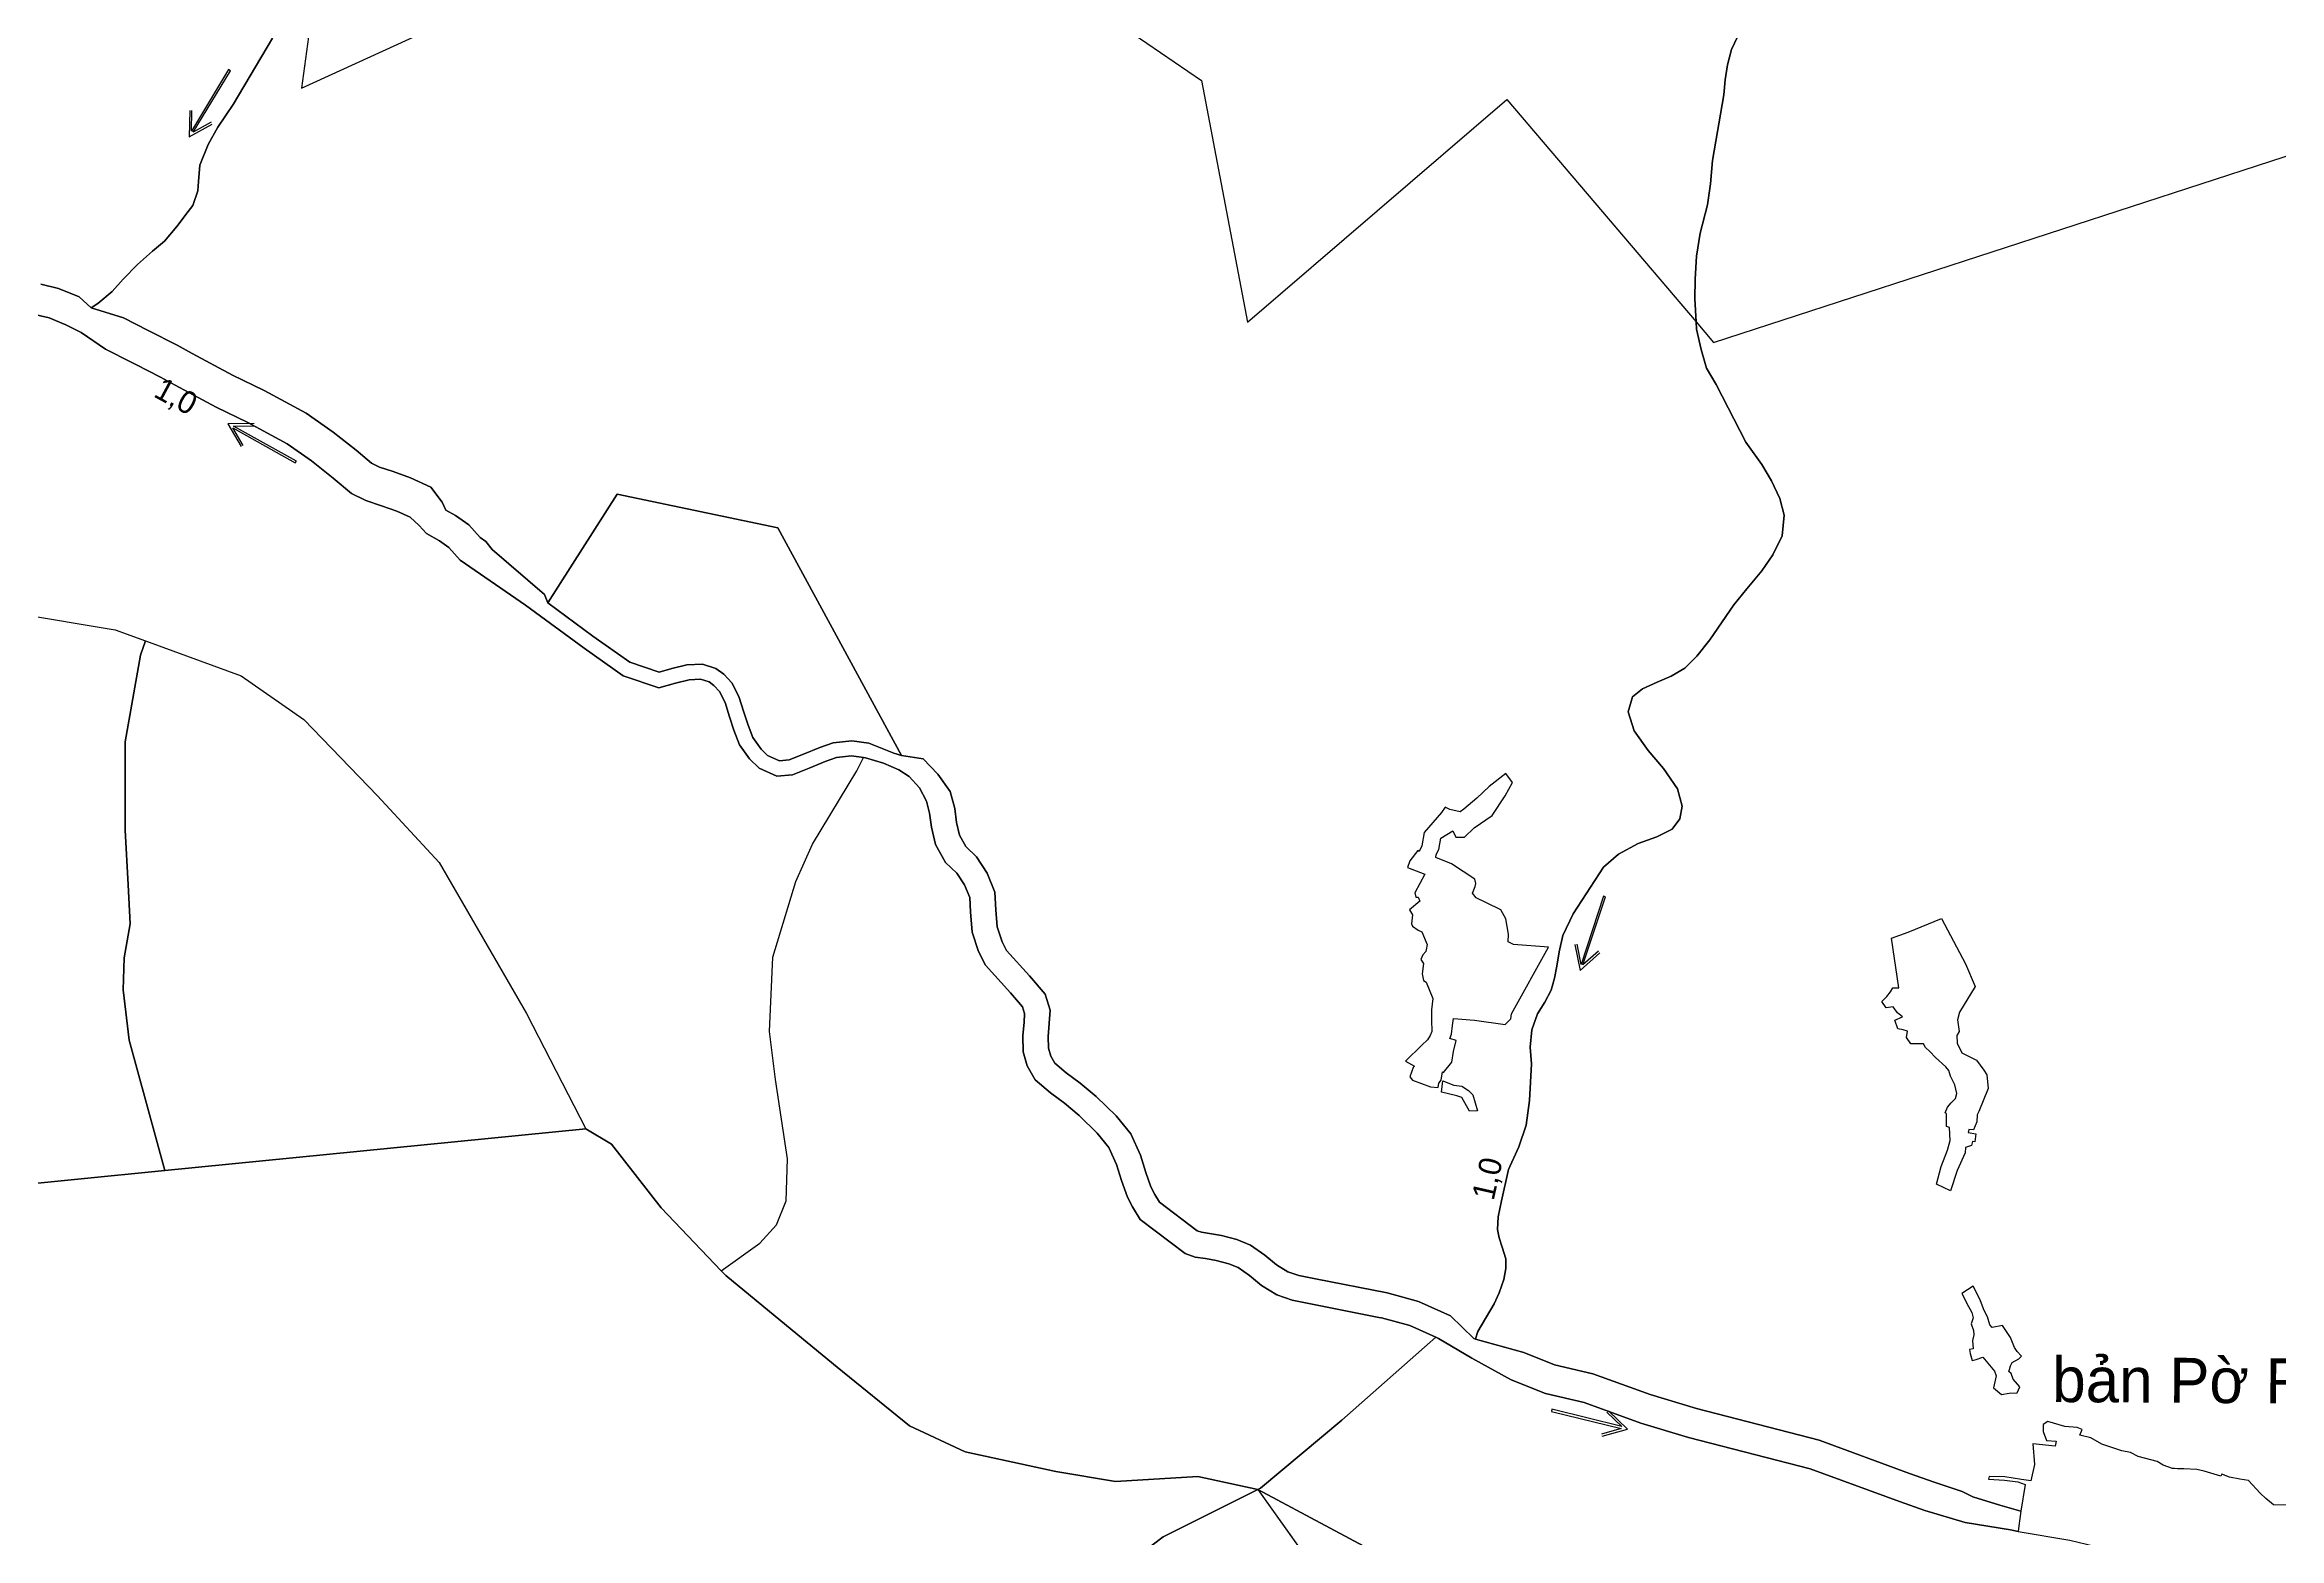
# Model space of a CAD drawing. Extents: x -6 to 556710, y -10 to 1845877.
# Drawn here: x 550705 to 552196, y 1843723 to 1844719 of the extents above; entities that cross this region are included whole.
import ezdxf

# ---------------------------------------------------------------- set-up
doc = ezdxf.new("R2010")
doc.units = 0
for name, color, linetype in [('Level 10', 7, 'Continuous'), ('Level 12', 7, 'Continuous'), ('Level 2', 7, 'Continuous'), ('Level 31', 7, 'Continuous'), ('Level 34', 7, 'Continuous'), ('Level 35', 7, 'Continuous'), ('Level 48', 7, 'Continuous'), ('Level 49', 7, 'Continuous'), ('Level 53', 7, 'Continuous'), ('Level 57', 7, 'Continuous'), ('Level 63', 7, 'Continuous')]:
    doc.layers.add(name, color=color, linetype=linetype)

msp = doc.modelspace()

# ---------------------------------------------------------------- linework, layer by layer
at = {"layer": 'Level 10'}
msp.add_lwpolyline([(551041.08, 1844346.71), (551087.37, 1844419.25), (551194.48, 1844396.79), (551276.95, 1844245.03)], dxfattribs=at)
at = {"layer": 'Level 12'}
for p, q in [((551066.47, 1843996.09), (550785.53, 1843968.19)), ((551514.76, 1843755.61), (551938.81, 1843159.89))]:
    msp.add_line(p, q, dxfattribs=at)
for points in [[(550785.53, 1843968.19), (550761.79, 1844055.19), (550757.67, 1844088.82), (550758.36, 1844110.09), (550762.47, 1844132.74), (550761.1, 1844158.82), (550759.04, 1844195.19), (550759.04, 1844254.22), (550769.32, 1844311.87), (550772.53, 1844321.51)], [(551156.66, 1843901.4), (551182.42, 1843919.93), (551193.63, 1843931.95), (551200.04, 1843947.97), (551200.84, 1843976.01), (551192.83, 1844028.89), (551188.83, 1844060.93), (551191.23, 1844110.61), (551206.44, 1844161.08), (551217.65, 1844185.92), (551247.27, 1844234.79), (551251.58, 1844243.62)], [(550785.53, 1843968.19), (550669.26, 1843956.64), (550609.73, 1843945.63), (550558.42, 1843942.52), (550520.58, 1843946.67), (550495.19, 1843950.82), (550475.29, 1843955.55)]]:
    msp.add_lwpolyline(points, dxfattribs=at)
at = {"layer": 'Level 2'}
for p, q in [((550785.53, 1843968.19), (551066.47, 1843996.09)), ((551514.76, 1843755.61), (551938.81, 1843159.89))]:
    msp.add_line(p, q, dxfattribs=at)
for points in [[(552269.7, 1845200.73), (552167.18, 1845121.72), (552084.06, 1845060.73), (552035.57, 1845008.05), (551970.46, 1844938.74), (551920.58, 1844886.07), (551885.95, 1844826.46), (551850.12, 1844764.44), (551840.82, 1844734.49), (551834.76, 1844724.3), (551830.7, 1844715.76), (551827.99, 1844705.47), (551826.37, 1844695.5), (551825.61, 1844685.53), (551817.9, 1844641.7), (551816.63, 1844626.17), (551814.72, 1844612.17), (551809.76, 1844593.27), (551807.41, 1844578.08), (551806.52, 1844562.59), (551806.13, 1844549.43), (551807.01, 1844534.14), (551818.66, 1844520.44), (552329.99, 1844686.77)], [(550886.64, 1844763.61), (550876.75, 1844690.03), (551221.3, 1844847.64)], [(550886.64, 1844763.61), (550876.75, 1844690.03), (551221.3, 1844847.64)], [(551413.27, 1844738.64), (551477.2, 1844695.16), (551507.86, 1844534.05), (551680.79, 1844682.54), (551807.01, 1844534.14), (551807.28, 1844529.42), (551810.37, 1844515.71), (551814.06, 1844503.4), (551820.45, 1844492.35), (551840.32, 1844454.06), (551850.96, 1844439.12), (551857.44, 1844428.18), (551862.96, 1844416.46), (551865.77, 1844405.19), (551864.48, 1844391.55), (551858.14, 1844378.85), (551850.9, 1844368.24), (551840.79, 1844356.15), (551832.23, 1844345.39), (551816.28, 1844322.09), (551807.64, 1844311.22), (551799.62, 1844303.27), (551790.44, 1844297.95), (551781.12, 1844293.93), (551771.35, 1844289.58), (551764.57, 1844284.06), (551761.73, 1844274.04), (551765.65, 1844261.38), (551775.12, 1844248.4), (551785.23, 1844236.45), (551794.59, 1844222.7), (551797.71, 1844211.18), (551796.3, 1844202.75), (551791.11, 1844195.79), (551780.77, 1844190.71), (551768.36, 1844186.25), (551755.2, 1844179.14), (551745.27, 1844170.5), (551725.06, 1844139.49), (551718.17, 1844125.02), (551715.7, 1844114.19), (551714.23, 1844104.62), (551712.7, 1844096.46), (551710.28, 1844088.49), (551706.06, 1844080.59), (551701.24, 1844072.82), (551697.53, 1844062.13), (551696.29, 1844050.5), (551697.29, 1844039.3), (551695.99, 1844014.93), (551693.61, 1843998.41), (551688.88, 1843984.09), (551681.88, 1843968.85), (551677.14, 1843948.07), (551675.02, 1843937.47), (551674.68, 1843928.88), (551675.7, 1843923.29), (551677.63, 1843917.15), (551680.22, 1843909.47), (551680.23, 1843902.82), (551678.69, 1843895.51), (551675.61, 1843886.71), (551672.36, 1843879.4), (551661.56, 1843860.87), (551659.93, 1843856.03), (551659.92, 1843855.9), (551658.84, 1843856.2), (551643.17, 1843871.29), (551621.78, 1843880.91), (551600.88, 1843886.71), (551553.2, 1843896.03), (551542.02, 1843898.26), (551534.66, 1843900.76), (551527.12, 1843905.4), (551519.38, 1843911.89), (551509.7, 1843918.59), (551500.65, 1843922.29), (551490.45, 1843924.95), (551482.37, 1843926.33), (551477, 1843927.05), (551474.32, 1843928.04), (551448.98, 1843947.17), (551445.92, 1843952.3), (551443.37, 1843957.32), (551439.87, 1843966.91), (551436.37, 1843978.42), (551429.88, 1843992.63), (551420.14, 1844004.77), (551406.81, 1844017.58), (551396.22, 1844026.55), (551386.85, 1844033.5), (551379.33, 1844039.75), (551376.6, 1844044.61), (551375.13, 1844049.92), (551374.92, 1844057.74), (551376.19, 1844075.27)], [(551413.27, 1844738.64), (551477.2, 1844695.16), (551507.86, 1844534.05), (551680.79, 1844682.54), (551807.01, 1844534.14), (551806.13, 1844549.43), (551806.52, 1844562.59), (551807.41, 1844578.08), (551809.76, 1844593.27), (551814.72, 1844612.17), (551816.63, 1844626.17), (551817.9, 1844641.7), (551825.61, 1844685.53), (551826.37, 1844695.5), (551827.99, 1844705.47), (551830.7, 1844715.76), (551834.76, 1844724.3)], [(550857.29, 1844723.28), (550831.15, 1844679.05), (550820.93, 1844663.93), (550814.34, 1844652.46), (550808.82, 1844638.69), (550808.05, 1844627.68), (550807.53, 1844621.55), (550804.18, 1844611.86), (550801.21, 1844607.68), (550793.64, 1844597.72), (550785.23, 1844588.07), (550777.3, 1844581.3), (550767.37, 1844572.49), (550757.76, 1844562.7), (550750.41, 1844554.39), (550740.79, 1844546.42), (550736.49, 1844543.62), (550728.31, 1844550.91), (550714.66, 1844556.35), (550702.71, 1844559.37)], [(551376.19, 1844075.27), (551372.72, 1844085.95), (551362.38, 1844098.03), (551347.08, 1844114.9), (551344.15, 1844120.81), (551340.9, 1844130.72), (551339.88, 1844142.02), (551339.29, 1844153.87), (551334.23, 1844166.64), (551327.05, 1844177.47), (551319.88, 1844184.32), (551315.56, 1844191.89), (551313.66, 1844200.26), (551312.49, 1844209.74), (551309.52, 1844221.02), (551301.17, 1844232.53), (551291.42, 1844242.79), (551276.95, 1844245.03), (551194.48, 1844396.79), (551087.37, 1844419.25), (551041.08, 1844346.71), (551038.86, 1844352.39), (551004.01, 1844382.3), (550999.63, 1844387.82), (550995.81, 1844390.45), (550988.27, 1844398.78), (550979.45, 1844404.95), (550973.04, 1844408.66), (550970.62, 1844413.97), (550962.88, 1844423.93), (550949.53, 1844430.26), (550937.79, 1844434.38), (550928.76, 1844437.31), (550923.37, 1844439.98), (550913.17, 1844448.54), (550897.79, 1844460.62), (550879.92, 1844473.27), (550851.74, 1844488.43), (550830.72, 1844498.61), (550803.88, 1844513.18), (550793.75, 1844518.64), (550774.37, 1844528.52), (550757.97, 1844536.77), (550736.49, 1844543.62), (550740.79, 1844546.42), (550750.41, 1844554.39), (550757.76, 1844562.7), (550767.37, 1844572.49), (550777.3, 1844581.3), (550785.23, 1844588.07), (550793.64, 1844597.72), (550801.21, 1844607.68), (550804.18, 1844611.86), (550807.53, 1844621.55), (550808.05, 1844627.68), (550808.82, 1844638.69), (550814.34, 1844652.46), (550820.93, 1844663.93), (550831.15, 1844679.05), (550857.29, 1844723.28)], [(551807.28, 1844529.42), (551807.01, 1844534.14), (551818.66, 1844520.44), (552329.99, 1844686.77)], [(550283.76, 1844590.89), (550358.63, 1844500.08), (550431.66, 1844417.6), (550481.28, 1844388.39), (550554.04, 1844361.94), (550752.46, 1844328.86), (550772.53, 1844321.51)], [(550702.71, 1844559.37), (550714.66, 1844556.35), (550728.31, 1844550.91)], [(550949.13, 1844403.88), (550940.41, 1844408.05), (550930.13, 1844411.6), (550919.64, 1844415.01), (550910.09, 1844419.79), (550897.94, 1844430.01), (550883.41, 1844441.4), (550867.22, 1844452.85), (550840.81, 1844467.07), (550819.79, 1844477.25), (550792.47, 1844492.06), (550782.6, 1844497.39), (550766.25, 1844505.67), (550763.47, 1844507.17), (550746.03, 1844515.88), (550729.73, 1844527.03), (550719.57, 1844532.31), (550708.32, 1844536.79), (550699.75, 1844538.96)], [(550699.75, 1844538.96), (550708.32, 1844536.79), (550719.57, 1844532.31), (550729.73, 1844527.03), (550746.03, 1844515.88), (550763.47, 1844507.17), (550766.25, 1844505.67), (550782.6, 1844497.39), (550792.47, 1844492.06), (550819.79, 1844477.25), (550840.81, 1844467.07), (550867.22, 1844452.85), (550883.41, 1844441.4), (550897.94, 1844430.01), (550910.09, 1844419.79), (550919.64, 1844415.01), (550930.13, 1844411.6), (550940.41, 1844408.05), (550949.13, 1844403.88), (550955.15, 1844398.32), (550960.17, 1844393.02), (550968.67, 1844388.06), (550974.96, 1844383.67), (550982.53, 1844375.31), (551026.05, 1844345.37), (551065.21, 1844316.48), (551091.27, 1844298.16), (551115.12, 1844290.06), (551126.31, 1844293.29), (551135.28, 1844295.47), (551142.98, 1844295.86), (551148.58, 1844294.05), (551151.76, 1844291.78), (551155.53, 1844287.64), (551159.28, 1844280.44), (551162.29, 1844270.81), (551165.23, 1844261.88), (551168.8, 1844252.2), (551175.65, 1844242.79), (551181.94, 1844236.57), (551193.79, 1844231.26), (551204.26, 1844232.21), (551215.38, 1844236.52), (551226.1, 1844241.05), (551233.64, 1844243.64), (551243.67, 1844244.69), (551251.58, 1844243.62)], [(550728.31, 1844550.91), (550736.49, 1844543.62), (550757.97, 1844536.77), (550774.37, 1844528.52), (550793.75, 1844518.64), (550803.88, 1844513.18), (550830.72, 1844498.61), (550851.74, 1844488.43), (550879.92, 1844473.27), (550897.79, 1844460.62), (550913.17, 1844448.54), (550923.37, 1844439.98), (550928.76, 1844437.31), (550937.79, 1844434.38), (550949.53, 1844430.26), (550962.88, 1844423.93), (550970.62, 1844413.97), (550973.04, 1844408.66), (550979.45, 1844404.95), (550988.27, 1844398.78), (550995.81, 1844390.45), (550999.63, 1844387.82), (551004.01, 1844382.3), (551038.86, 1844352.39), (551041.08, 1844346.71), (551071.05, 1844324.6), (551095.85, 1844307.16), (551115.39, 1844300.54), (551123.73, 1844302.95), (551133.84, 1844305.41), (551144.3, 1844305.94), (551153.12, 1844303.09), (551158.44, 1844299.3), (551163.79, 1844293.42), (551168.56, 1844284.28), (551171.81, 1844273.87), (551174.67, 1844265.18), (551177.7, 1844256.96), (551183.25, 1844249.33), (551187.68, 1844244.95), (551195.49, 1844241.46), (551201.96, 1844242.05), (551211.62, 1844245.8), (551222.52, 1844250.39), (551231.46, 1844253.46), (551243.81, 1844254.77), (551255.19, 1844253.22), (551271.81, 1844246.57), (551276.95, 1844245.03), (551291.42, 1844242.79), (551301.17, 1844232.53), (551309.52, 1844221.02), (551312.49, 1844209.74), (551313.66, 1844200.26), (551315.56, 1844191.89), (551319.88, 1844184.32), (551327.05, 1844177.47), (551334.23, 1844166.64), (551339.29, 1844153.87), (551339.88, 1844142.02), (551340.9, 1844130.72), (551344.15, 1844120.81), (551347.08, 1844114.9), (551362.38, 1844098.03), (551372.72, 1844085.95), (551376.19, 1844075.27), (551374.92, 1844057.74), (551375.13, 1844049.92), (551376.6, 1844044.61), (551379.33, 1844039.75), (551386.85, 1844033.5), (551396.22, 1844026.55), (551406.81, 1844017.58), (551420.14, 1844004.77), (551429.88, 1843992.63), (551436.37, 1843978.42), (551439.87, 1843966.91), (551443.37, 1843957.32), (551445.92, 1843952.3), (551448.98, 1843947.17), (551474.32, 1843928.04), (551477, 1843927.05), (551482.37, 1843926.33), (551490.45, 1843924.95), (551500.65, 1843922.29), (551509.7, 1843918.59), (551519.38, 1843911.89), (551527.12, 1843905.4), (551534.66, 1843900.76), (551542.02, 1843898.26), (551553.2, 1843896.03), (551600.88, 1843886.71), (551621.78, 1843880.91), (551643.17, 1843871.29), (551658.84, 1843856.2), (551659.92, 1843855.9), (551692.17, 1843846.81), (551712.5, 1843838.6), (551738.11, 1843832.74), (551776.47, 1843818.88), (551807.38, 1843809.5)], [(552101.86, 1843777.58), (552096.81, 1843780.18), (552091.14, 1843781.39), (552077.66, 1843785.72), (552070.37, 1843790.06), (552063.06, 1843791.72), (552064.69, 1843795.65), (552061.27, 1843796.87), (552053.08, 1843797.6), (552041.61, 1843800.84), (552038.58, 1843798.84), (552038.49, 1843794.24), (552040.81, 1843788.3), (552047.27, 1843787.83), (552046.59, 1843784.56), (552031.72, 1843785.95), (552032.84, 1843772.23), (552030.43, 1843761.24), (552024.12, 1843762.33), (552012.96, 1843764.01), (552002.57, 1843764.16), (552002.21, 1843762.43), (552012.73, 1843761.82), (552021.77, 1843760.66), (552026.47, 1843758.87), (552023.68, 1843741.09), (552009.57, 1843745.15), (551991.76, 1843750.72), (551984.56, 1843754.26), (551965.88, 1843760.48), (551949.52, 1843766.33), (551889.18, 1843788.44), (551807.38, 1843809.5), (551776.47, 1843818.88), (551738.11, 1843832.74), (551712.5, 1843838.6), (551692.17, 1843846.81), (551659.92, 1843855.9), (551659.93, 1843856.03), (551661.56, 1843860.87), (551672.36, 1843879.4), (551675.61, 1843886.71), (551678.69, 1843895.51), (551680.23, 1843902.82), (551680.22, 1843909.47), (551677.63, 1843917.15), (551675.7, 1843923.29), (551674.68, 1843928.88), (551675.02, 1843937.47), (551677.14, 1843948.07), (551681.88, 1843968.85), (551688.88, 1843984.09), (551693.61, 1843998.41), (551695.99, 1844014.93), (551697.29, 1844039.3), (551696.29, 1844050.5), (551697.53, 1844062.13), (551701.24, 1844072.82), (551706.06, 1844080.59), (551710.28, 1844088.49), (551712.7, 1844096.46), (551714.23, 1844104.62), (551715.7, 1844114.19), (551718.17, 1844125.02), (551725.06, 1844139.49), (551745.27, 1844170.5), (551755.2, 1844179.14), (551768.36, 1844186.25), (551780.77, 1844190.71), (551791.11, 1844195.79), (551796.3, 1844202.75), (551797.71, 1844211.18), (551794.59, 1844222.7), (551785.23, 1844236.45), (551775.12, 1844248.4), (551765.65, 1844261.38), (551761.73, 1844274.04), (551764.57, 1844284.06), (551771.35, 1844289.58), (551781.12, 1844293.93), (551790.44, 1844297.95), (551799.62, 1844303.27), (551807.64, 1844311.22), (551816.28, 1844322.09), (551832.23, 1844345.39), (551840.79, 1844356.15), (551850.9, 1844368.24), (551858.14, 1844378.85), (551864.48, 1844391.55), (551865.77, 1844405.19), (551862.96, 1844416.46), (551857.44, 1844428.18), (551850.96, 1844439.12), (551840.32, 1844454.06), (551820.45, 1844492.35), (551814.06, 1844503.4), (551810.37, 1844515.71), (551807.28, 1844529.42)], [(551276.95, 1844245.03), (551271.81, 1844246.57), (551255.19, 1844253.22), (551243.81, 1844254.77), (551231.46, 1844253.46), (551222.52, 1844250.39), (551211.62, 1844245.8), (551201.96, 1844242.05), (551195.49, 1844241.46), (551187.68, 1844244.95), (551183.25, 1844249.33), (551177.7, 1844256.96), (551174.67, 1844265.18), (551171.81, 1844273.87), (551168.56, 1844284.28), (551163.79, 1844293.42), (551158.44, 1844299.3), (551153.12, 1844303.09), (551144.3, 1844305.94), (551133.84, 1844305.41), (551123.73, 1844302.95), (551115.39, 1844300.54), (551095.85, 1844307.16), (551071.05, 1844324.6), (551041.08, 1844346.71), (551087.37, 1844419.25), (551194.48, 1844396.79), (551276.95, 1844245.03)], [(551807.38, 1843809.5), (551889.18, 1843788.44), (551949.52, 1843766.33), (551965.88, 1843760.48), (551984.56, 1843754.26), (551991.76, 1843750.72), (552009.57, 1843745.15), (552023.68, 1843741.09), (552022.41, 1843731.41), (552021.91, 1843727.61), (552016.73, 1843728.58), (551986.45, 1843733.53), (551959.56, 1843741.52), (551942.72, 1843747.53), (551883.25, 1843769.33), (551801.98, 1843790.21), (551770.16, 1843799.88), (551732.42, 1843813.52), (551706.5, 1843819.49), (551683.75, 1843828.64), (551657.52, 1843843.05), (551635.26, 1843856.2), (551633.4, 1843857.04), (551616, 1843864.86), (551597.29, 1843870.07), (551595.36, 1843870.31), (551549.9, 1843879.37), (551537.6, 1843881.79), (551527.36, 1843885.29), (551517.16, 1843891.56), (551509.06, 1843898.36), (551501.54, 1843903.56), (551495.28, 1843906.14), (551486.88, 1843908.31), (551479.8, 1843909.52), (551472.85, 1843910.48), (551466.1, 1843912.94), (551436.08, 1843935.61), (551431.03, 1843944.07), (551427.75, 1843950.52), (551423.74, 1843961.54), (551420.44, 1843972.38), (551415.28, 1843983.64), (551407.56, 1843993.28), (551395.42, 1844004.95), (551385.66, 1844013.22), (551376.33, 1844020.14), (551366.05, 1844028.7), (551360.77, 1844038.08), (551358.2, 1844047.37), (551357.9, 1844058.25), (551358.75, 1844067), (551359.04, 1844073.04), (551357.59, 1844077.47), (551349.63, 1844086.81), (551332.9, 1844105.21), (551328.36, 1844114.35), (551324.14, 1844127.25), (551322.9, 1844140.83), (551322.46, 1844150.23), (551319.08, 1844158.72), (551313.94, 1844166.49), (551306.35, 1844173.76), (551299.56, 1844185.67), (551296.9, 1844197.3), (551295.76, 1844206.51), (551293.64, 1844214.54), (551289.08, 1844223.49), (551282, 1844230.94), (551275.13, 1844235.35), (551265.05, 1844239.84), (551253.01, 1844243.43), (551251.58, 1844243.62), (551243.67, 1844244.69), (551233.64, 1844243.64), (551226.1, 1844241.05), (551215.38, 1844236.52), (551204.26, 1844232.21), (551193.79, 1844231.26), (551181.94, 1844236.57), (551175.65, 1844242.79), (551168.8, 1844252.2), (551165.23, 1844261.88), (551162.29, 1844270.81), (551159.28, 1844280.44), (551155.53, 1844287.64), (551151.76, 1844291.78), (551148.58, 1844294.05), (551142.98, 1844295.86), (551135.28, 1844295.47), (551126.31, 1844293.29), (551115.12, 1844290.06), (551091.27, 1844298.16), (551065.21, 1844316.48), (551026.05, 1844345.37), (550982.53, 1844375.31), (550974.96, 1844383.67), (550968.67, 1844388.06), (550960.17, 1844393.02), (550955.15, 1844398.32), (550949.13, 1844403.88)], [(550772.53, 1844321.51), (550769.32, 1844311.87), (550759.04, 1844254.22), (550759.04, 1844195.19), (550761.1, 1844158.82), (550762.47, 1844132.74), (550758.36, 1844110.09), (550757.67, 1844088.82), (550761.79, 1844055.19), (550785.53, 1843968.19)], [(550772.53, 1844321.51), (550836.4, 1844298.11), (550878.24, 1844268.99), (550927.36, 1844218.02), (550968.59, 1844173.72), (551026.8, 1844073), (551066.47, 1843996.09)], [(551156.66, 1843901.4), (551182.42, 1843919.93), (551193.63, 1843931.95), (551200.04, 1843947.97), (551200.84, 1843976.01), (551192.83, 1844028.89), (551188.83, 1844060.93), (551191.23, 1844110.61), (551206.44, 1844161.08), (551217.65, 1844185.92), (551247.27, 1844234.79), (551251.58, 1844243.62)], [(551251.58, 1844243.62), (551253.01, 1844243.43), (551265.05, 1844239.84), (551275.13, 1844235.35), (551282, 1844230.94), (551289.08, 1844223.49), (551293.64, 1844214.54), (551295.76, 1844206.51), (551296.9, 1844197.3), (551299.56, 1844185.67), (551306.35, 1844173.76), (551313.94, 1844166.49), (551319.08, 1844158.72), (551322.46, 1844150.23), (551322.9, 1844140.83), (551324.14, 1844127.25), (551328.36, 1844114.35), (551332.9, 1844105.21), (551349.63, 1844086.81), (551357.59, 1844077.47), (551359.04, 1844073.04), (551358.75, 1844067), (551357.9, 1844058.25), (551358.2, 1844047.37), (551360.77, 1844038.08), (551366.05, 1844028.7), (551376.33, 1844020.14), (551385.66, 1844013.22), (551395.42, 1844004.95), (551407.56, 1843993.28), (551415.28, 1843983.64), (551420.44, 1843972.38), (551423.74, 1843961.54), (551427.75, 1843950.52), (551431.03, 1843944.07), (551436.08, 1843935.61), (551466.1, 1843912.94), (551472.85, 1843910.48), (551479.8, 1843909.52), (551486.88, 1843908.31), (551495.28, 1843906.14), (551501.54, 1843903.56), (551509.06, 1843898.36), (551517.16, 1843891.56), (551527.36, 1843885.29), (551537.6, 1843881.79), (551549.9, 1843879.37), (551595.36, 1843870.31), (551597.29, 1843870.07), (551616, 1843864.86), (551633.4, 1843857.04), (551570.63, 1843801.74), (551516.38, 1843756.42), (551514.76, 1843755.61)], [(551066.47, 1843996.09), (551083.46, 1843985.79), (551116.61, 1843943.32), (551156.66, 1843901.4)], [(550475.29, 1843955.55), (550495.19, 1843950.82), (550520.58, 1843946.67), (550558.42, 1843942.52), (550609.73, 1843945.63), (550669.26, 1843956.64), (550785.53, 1843968.19)], [(551156.66, 1843901.4), (551159.71, 1843898.21), (551204.14, 1843861.72), (551233.98, 1843837.17), (551282.38, 1843798.02), (551319.51, 1843780.77), (551379.85, 1843767.5), (551419.64, 1843760.86), (551474.67, 1843764.18), (551514.76, 1843755.61)], [(551611.11, 1843704.07), (551514.76, 1843755.61), (551516.38, 1843756.42), (551570.63, 1843801.74), (551633.4, 1843857.04), (551635.26, 1843856.2), (551657.52, 1843843.05), (551683.75, 1843828.64), (551706.5, 1843819.49), (551732.42, 1843813.52), (551770.16, 1843799.88), (551801.98, 1843790.21), (551883.25, 1843769.33), (551942.72, 1843747.53), (551959.56, 1843741.52), (551986.45, 1843733.53), (552016.73, 1843728.58), (552021.91, 1843727.61), (552056.48, 1843721.7)], [(552209.11, 1843745.06), (552192.18, 1843745.34), (552187.07, 1843749.55), (552183.29, 1843753.17), (552175.6, 1843761.52), (552169.85, 1843762.45), (552162.87, 1843763.79), (552157.82, 1843765.8), (552157.11, 1843764.5), (552152.59, 1843765.87), (552146.08, 1843767.78), (552141.12, 1843768.9), (552132.35, 1843769.4), (552128.1, 1843769.41), (552126.25, 1843769.63), (552124.77, 1843769.61), (552118.54, 1843771.78), (552114.58, 1843774.14), (552101.86, 1843777.58)], [(551223.94, 1843376.48), (551244.84, 1843416.77), (551266.78, 1843509.18), (551292.32, 1843579.06), (551327.75, 1843624.09), (551366.19, 1843659.29), (551451.59, 1843724.04), (551514.76, 1843755.61)], [(551366.19, 1843659.29), (551451.59, 1843724.04), (551514.76, 1843755.61), (551938.81, 1843159.89)], [(551514.76, 1843755.61), (551611.11, 1843704.07), (551777.64, 1843607.93), (551872.42, 1843557.71), (551936.65, 1843527.15)]]:
    msp.add_lwpolyline(points, dxfattribs=at)
for points in [[(551680.02, 1844233.03), (551669.11, 1844224.36), (551660.82, 1844216.57), (551652.07, 1844209.34), (551649.65, 1844207.51), (551642.8, 1844209.08), (551639.75, 1844210.67), (551637.18, 1844207), (551625.68, 1844193.7), (551624.09, 1844184.86), (551622.29, 1844181.1), (551621.49, 1844181.65), (551616.15, 1844174.71), (551614.48, 1844170.38), (551626.02, 1844165.88), (551619.46, 1844153.5), (551620.12, 1844150.49), (551621.61, 1844150.45), (551622.65, 1844147.8), (551615.93, 1844142.07), (551617.89, 1844138.83), (551617.2, 1844132.82), (551617.84, 1844131.28), (551621.62, 1844128.59), (551624.12, 1844127.33), (551626.89, 1844120.58), (551627.74, 1844118.99), (551627.06, 1844115.52), (551626.65, 1844114.33), (551624.74, 1844112.2), (551623.48, 1844108.89), (551625.21, 1844106.29), (551624.38, 1844099.43), (551625.3, 1844095.08), (551626.97, 1844093.8), (551631.39, 1844082.87), (551630.51, 1844075.47), (551630.64, 1844068.59), (551630.86, 1844060.94), (551629.59, 1844058.27), (551627.82, 1844055.52), (551624.03, 1844051.81), (551613.11, 1844041.29), (551619.13, 1844037.9), (551618.24, 1844036.9), (551615.98, 1844030.72), (551617.76, 1844028.45), (551629.93, 1844024.1), (551634.93, 1844023.71), (551635.49, 1844026.51), (551636.93, 1844028.57), (551637.95, 1844034.03), (551638.59, 1844033.67), (551644.13, 1844040.52), (551645.25, 1844047.65), (551647.03, 1844054.98), (551642.77, 1844056.22), (551643.88, 1844059.26), (551644.53, 1844065.05), (551645.3, 1844069.7), (551659.17, 1844068.53), (551679.58, 1844065.65), (551683.39, 1844069.46), (551683.85, 1844072.67), (551708.6, 1844117.15), (551685.15, 1844119.02), (551681.68, 1844120.66), (551681.81, 1844125.88), (551680.04, 1844136), (551676.84, 1844142), (551667.32, 1844146.78), (551660.26, 1844150.05), (551657.94, 1844153.14), (551659.6, 1844157.58), (551660.22, 1844159.73), (551659.48, 1844162.52), (551643.78, 1844172.85), (551633.44, 1844176.9), (551633.61, 1844179.08), (551635.45, 1844182.33), (551636.85, 1844189.93), (551644.7, 1844194.79), (551646.75, 1844190.51), (551652.57, 1844190.52), (551659.1, 1844196.81), (551671.04, 1844205.02), (551679.69, 1844218.1), (551684.66, 1844226.98)], [(551948.63, 1844127.3), (551970.81, 1844136.39), (551986.83, 1844106.14), (551993.2, 1844090.94), (551982.71, 1844073.82), (551981.39, 1844068.84), (551982.53, 1844061.05), (551980.98, 1844058.32), (551981.11, 1844053.14), (551984.35, 1844046.69), (551994.16, 1844041.77), (551999, 1844035.21), (552001.1, 1844031.99), (552001.99, 1844023.01), (551995.67, 1844007.65), (551994.59, 1844005.43), (551994.41, 1844000.68), (551992.13, 1843995.35), (551989.06, 1843995.53), (551988.54, 1843993.52), (551993.77, 1843992.68), (551993, 1843987.5), (551991.34, 1843987.61), (551990.8, 1843985.06), (551986.68, 1843983.63), (551986.5, 1843980.16), (551981.31, 1843968.24), (551976.77, 1843954.82), (551967.37, 1843959.15), (551970.48, 1843970.98), (551974.81, 1843981.76), (551976.63, 1843988.31), (551976.14, 1843996.85), (551974.03, 1843997.69), (551974.2, 1844006.18), (551973.19, 1844006.67), (551974.66, 1844010.45), (551977.3, 1844013.45), (551980.1, 1844016.38), (551981.01, 1844019.72), (551979.67, 1844025.3), (551976.76, 1844031.1), (551975.75, 1844035.01), (551973.76, 1844037.49), (551966.84, 1844043.66), (551962.89, 1844047.73), (551959.99, 1844050.35), (551958.66, 1844052.71), (551950.36, 1844052.65), (551947.39, 1844057.06), (551948.09, 1844061.17), (551945.25, 1844061.99), (551941.57, 1844062.77), (551939.6, 1844068.47), (551944.71, 1844070.74), (551941.43, 1844073.35), (551938.42, 1844077.36), (551933.81, 1844076.84), (551930.9, 1844081.08), (551934.2, 1844084.33), (551936.73, 1844087.36), (551938.23, 1844090.14), (551942.4, 1844090.04), (551937.49, 1844123.11)], [(551638.18, 1844028.01), (551645.52, 1844025.1), (551650.88, 1844024.61), (551655.12, 1844021.69), (551658.2, 1844018.84), (551661.18, 1844008.09), (551655.79, 1844007.84), (551650.84, 1844016.86), (551647.46, 1844018.05), (551637.23, 1844020.51)], [(551991.81, 1843891.07), (551984.38, 1843886.34), (551988.73, 1843877.56), (551991.01, 1843873.62), (551991.93, 1843869.96), (551990.66, 1843865.97), (551992.2, 1843861.5), (551992.41, 1843858.6), (551991.54, 1843854.95), (551991.8, 1843849.42), (551989.54, 1843849.01), (551989.78, 1843846.35), (551991.26, 1843841.62), (551993.83, 1843842.26), (551998.25, 1843843.83), (552006.03, 1843834.41), (552007.24, 1843831.4), (552005.43, 1843823.41), (552010.76, 1843818.87), (552015.87, 1843819.71), (552021.15, 1843819.94), (552022.99, 1843824.11), (552018.56, 1843829.12), (552017.15, 1843832.92), (552015.74, 1843834.22), (552016.05, 1843835.59), (552016.79, 1843838.08), (552017.89, 1843840.2), (552022.27, 1843842.69), (552024.2, 1843844.53), (552021.23, 1843847.57), (552019.48, 1843850.36), (552016.75, 1843856.86), (552011.35, 1843864.97), (552004.67, 1843863.56), (552003.04, 1843865.26), (552001.55, 1843870.77), (551999.29, 1843874.86), (551996.72, 1843881.35), (551994.86, 1843885.56)]]:
    msp.add_lwpolyline(points, close=True, dxfattribs=at)
at = {"layer": 'Level 31'}
msp.add_line((551658.84, 1843856.2), (551659.92, 1843855.9), dxfattribs=at)
for points in [[(550702.71, 1844559.37), (550714.66, 1844556.35), (550728.31, 1844550.91), (550736.49, 1844543.62)], [(550699.75, 1844538.96), (550708.32, 1844536.79), (550719.57, 1844532.31), (550729.73, 1844527.03), (550746.03, 1844515.88), (550763.47, 1844507.17), (550766.25, 1844505.67), (550782.6, 1844497.39), (550792.47, 1844492.06), (550819.79, 1844477.25), (550840.81, 1844467.07), (550867.22, 1844452.85), (550883.41, 1844441.4), (550897.94, 1844430.01), (550910.09, 1844419.79), (550919.64, 1844415.01), (550930.13, 1844411.6), (550940.41, 1844408.05), (550949.13, 1844403.88), (550955.15, 1844398.32), (550960.17, 1844393.02), (550968.67, 1844388.06), (550974.96, 1844383.67), (550982.53, 1844375.31), (551026.05, 1844345.37), (551065.21, 1844316.48), (551091.27, 1844298.16), (551115.12, 1844290.06), (551126.31, 1844293.29), (551135.28, 1844295.47), (551142.98, 1844295.86), (551148.58, 1844294.05), (551151.76, 1844291.78), (551155.53, 1844287.64), (551159.28, 1844280.44), (551162.29, 1844270.81), (551165.23, 1844261.88), (551168.8, 1844252.2), (551175.65, 1844242.79), (551181.94, 1844236.57), (551193.79, 1844231.26), (551204.26, 1844232.21), (551215.38, 1844236.52), (551226.1, 1844241.05), (551233.64, 1844243.64), (551243.67, 1844244.69), (551251.58, 1844243.62)], [(550736.49, 1844543.62), (550757.97, 1844536.77), (550774.37, 1844528.52), (550793.75, 1844518.64), (550803.88, 1844513.18), (550830.72, 1844498.61), (550851.74, 1844488.43), (550879.92, 1844473.27), (550897.79, 1844460.62), (550913.17, 1844448.54), (550923.37, 1844439.98), (550928.76, 1844437.31), (550937.79, 1844434.38), (550949.53, 1844430.26), (550962.88, 1844423.93), (550970.62, 1844413.97), (550973.04, 1844408.66), (550979.45, 1844404.95), (550988.27, 1844398.78), (550995.81, 1844390.45), (550999.63, 1844387.82), (551004.01, 1844382.3), (551038.86, 1844352.39), (551041.08, 1844346.71)], [(551041.08, 1844346.71), (551071.05, 1844324.6), (551095.85, 1844307.16), (551115.39, 1844300.54), (551123.73, 1844302.95), (551133.84, 1844305.41), (551144.3, 1844305.94), (551153.12, 1844303.09), (551158.44, 1844299.3), (551163.79, 1844293.42), (551168.56, 1844284.28), (551171.81, 1844273.87), (551174.67, 1844265.18), (551177.7, 1844256.96), (551183.25, 1844249.33), (551187.68, 1844244.95), (551195.49, 1844241.46), (551201.96, 1844242.05), (551211.62, 1844245.8), (551222.52, 1844250.39), (551231.46, 1844253.46), (551243.81, 1844254.77), (551255.19, 1844253.22), (551271.81, 1844246.57), (551276.95, 1844245.03)], [(551251.58, 1844243.62), (551253.01, 1844243.43), (551265.05, 1844239.84), (551275.13, 1844235.35), (551282, 1844230.94), (551289.08, 1844223.49), (551293.64, 1844214.54), (551295.76, 1844206.51), (551296.9, 1844197.3), (551299.56, 1844185.67), (551306.35, 1844173.76), (551313.94, 1844166.49), (551319.08, 1844158.72), (551322.46, 1844150.23), (551322.9, 1844140.83), (551324.14, 1844127.25), (551328.36, 1844114.35), (551332.9, 1844105.21), (551349.63, 1844086.81), (551357.59, 1844077.47), (551359.04, 1844073.04), (551358.75, 1844067), (551357.9, 1844058.25), (551358.2, 1844047.37), (551360.77, 1844038.08), (551366.05, 1844028.7), (551376.33, 1844020.14), (551385.66, 1844013.22), (551395.42, 1844004.95), (551407.56, 1843993.28), (551415.28, 1843983.64), (551420.44, 1843972.38), (551423.74, 1843961.54), (551427.75, 1843950.52), (551431.03, 1843944.07), (551436.08, 1843935.61), (551466.1, 1843912.94), (551472.85, 1843910.48), (551479.8, 1843909.52), (551486.88, 1843908.31), (551495.28, 1843906.14), (551501.54, 1843903.56), (551509.06, 1843898.36), (551517.16, 1843891.56), (551527.36, 1843885.29), (551537.6, 1843881.79), (551549.9, 1843879.37), (551595.36, 1843870.31), (551597.29, 1843870.07), (551616, 1843864.86), (551633.4, 1843857.04)], [(551276.95, 1844245.03), (551291.42, 1844242.79), (551301.17, 1844232.53), (551309.52, 1844221.02), (551312.49, 1844209.74), (551313.66, 1844200.26), (551315.56, 1844191.89), (551319.88, 1844184.32), (551327.05, 1844177.47), (551334.23, 1844166.64), (551339.29, 1844153.87), (551339.88, 1844142.02), (551340.9, 1844130.72), (551344.15, 1844120.81), (551347.08, 1844114.9), (551362.38, 1844098.03), (551372.72, 1844085.95), (551376.19, 1844075.27), (551374.92, 1844057.74), (551375.13, 1844049.92), (551376.6, 1844044.61), (551379.33, 1844039.75), (551386.85, 1844033.5), (551396.22, 1844026.55), (551406.81, 1844017.58), (551420.14, 1844004.77), (551429.88, 1843992.63), (551436.37, 1843978.42), (551439.87, 1843966.91), (551443.37, 1843957.32), (551445.92, 1843952.3), (551448.98, 1843947.17), (551474.32, 1843928.04), (551477, 1843927.05), (551482.37, 1843926.33), (551490.45, 1843924.95), (551500.65, 1843922.29), (551509.7, 1843918.59), (551519.38, 1843911.89), (551527.12, 1843905.4), (551534.66, 1843900.76), (551542.02, 1843898.26), (551553.2, 1843896.03), (551600.88, 1843886.71), (551621.78, 1843880.91), (551643.17, 1843871.29), (551658.84, 1843856.2)], [(551633.4, 1843857.04), (551635.26, 1843856.2), (551657.52, 1843843.05), (551683.75, 1843828.64), (551706.5, 1843819.49), (551732.42, 1843813.52), (551770.16, 1843799.88), (551801.98, 1843790.21), (551883.25, 1843769.33), (551942.72, 1843747.53), (551959.56, 1843741.52), (551986.45, 1843733.53), (552016.73, 1843728.58), (552021.91, 1843727.61)], [(551659.92, 1843855.9), (551692.17, 1843846.81), (551712.5, 1843838.6), (551738.11, 1843832.74), (551776.47, 1843818.88), (551807.38, 1843809.5), (551889.18, 1843788.44), (551949.52, 1843766.33), (551965.88, 1843760.48), (551984.56, 1843754.26), (551991.76, 1843750.72), (552009.57, 1843745.15), (552023.68, 1843741.09)]]:
    msp.add_lwpolyline(points, dxfattribs=at)
at = {"layer": 'Level 34'}
for points in [[(551807.01, 1844534.14), (551806.13, 1844549.43), (551806.52, 1844562.59), (551807.41, 1844578.08), (551809.76, 1844593.27), (551814.72, 1844612.17), (551816.63, 1844626.17), (551817.9, 1844641.7), (551825.61, 1844685.53), (551826.37, 1844695.5), (551827.99, 1844705.47), (551830.7, 1844715.76), (551834.76, 1844724.3), (551840.82, 1844734.49), (551850.12, 1844764.44)], [(550736.49, 1844543.62), (550740.79, 1844546.42), (550750.41, 1844554.39), (550757.76, 1844562.7), (550767.37, 1844572.49), (550777.3, 1844581.3), (550785.23, 1844588.07), (550793.64, 1844597.72), (550801.21, 1844607.68), (550804.18, 1844611.86), (550807.53, 1844621.55), (550808.05, 1844627.68), (550808.82, 1844638.69), (550814.34, 1844652.46), (550820.93, 1844663.93), (550831.15, 1844679.05), (550857.29, 1844723.28)], [(551674.68, 1843928.88), (551675.02, 1843937.47), (551677.14, 1843948.07), (551681.88, 1843968.85), (551688.88, 1843984.09), (551693.61, 1843998.41), (551695.99, 1844014.93), (551697.29, 1844039.3), (551696.29, 1844050.5), (551697.53, 1844062.13), (551701.24, 1844072.82), (551706.06, 1844080.59), (551710.28, 1844088.49), (551712.7, 1844096.46), (551714.23, 1844104.62), (551715.7, 1844114.19), (551718.17, 1844125.02), (551725.06, 1844139.49), (551745.27, 1844170.5), (551755.2, 1844179.14), (551768.36, 1844186.25), (551780.77, 1844190.71), (551791.11, 1844195.79), (551796.3, 1844202.75), (551797.71, 1844211.18), (551794.59, 1844222.7), (551785.23, 1844236.45), (551775.12, 1844248.4), (551765.65, 1844261.38), (551761.73, 1844274.04), (551764.57, 1844284.06), (551771.35, 1844289.58), (551781.12, 1844293.93), (551790.44, 1844297.95), (551799.62, 1844303.27), (551807.64, 1844311.22), (551816.28, 1844322.09), (551832.23, 1844345.39), (551840.79, 1844356.15), (551850.9, 1844368.24), (551858.14, 1844378.85), (551864.48, 1844391.55), (551865.77, 1844405.19), (551862.96, 1844416.46), (551857.44, 1844428.18), (551850.96, 1844439.12), (551840.32, 1844454.06), (551820.45, 1844492.35), (551814.06, 1844503.4), (551810.37, 1844515.71), (551807.28, 1844529.42), (551807.01, 1844534.14)], [(551674.68, 1843928.88), (551675.7, 1843923.29), (551677.63, 1843917.15), (551680.22, 1843909.47), (551680.23, 1843902.82), (551678.69, 1843895.51), (551675.61, 1843886.71), (551672.36, 1843879.4), (551661.56, 1843860.87), (551659.93, 1843856.03), (551659.92, 1843855.9)]]:
    msp.add_lwpolyline(points, dxfattribs=at)
at = {"layer": 'Level 35'}
for p, q in [((550802.16, 1844675.16), (550801.73, 1844657.57)), ((550803.32, 1844661.38), (550803.66, 1844675.13)), ((550801.73, 1844657.57), (550817.18, 1844665.99)), ((550816.47, 1844667.31), (550804.37, 1844660.72)), ((550845.17, 1844466.31), (550827.57, 1844466.12)), ((550827.57, 1844466.12), (550836.53, 1844450.98)), ((550837.82, 1844451.74), (550830.81, 1844463.6)), ((550831.43, 1844464.67), (550845.18, 1844464.81)), ((551730.36, 1844105.75), (551727.61, 1844119.22)), ((551726.14, 1844118.92), (551729.67, 1844101.68)), ((551729.67, 1844101.68), (551742.84, 1844113.36)), ((551741.84, 1844114.48), (551731.53, 1844105.34)), ((551747.53, 1843807.04), (551757.43, 1843797.46)), ((551761.22, 1843795.88), (551748.57, 1843808.12)), ((551757.11, 1843796.26), (551743.89, 1843792.49)), ((551744.3, 1843791.04), (551761.22, 1843795.88))]:
    msp.add_line(p, q, dxfattribs=at)
for points in [[(550804.37, 1844660.72), (550829.36, 1844701.64), (550828.08, 1844702.42), (550803.32, 1844661.38)], [(550830.81, 1844463.6), (550872.59, 1844440.08), (550873.33, 1844441.38), (550831.43, 1844464.67)], [(551731.53, 1844105.34), (551746.68, 1844150.83), (551745.26, 1844151.31), (551730.36, 1844105.75)], [(551757.43, 1843797.46), (551710.91, 1843809.1), (551710.55, 1843807.64), (551757.11, 1843796.26)]]:
    msp.add_lwpolyline(points, dxfattribs=at)
at = {"layer": 'Level 49'}
for points in [[(550886.64, 1844763.61), (550876.75, 1844690.03), (551221.3, 1844847.64), (551296.15, 1844825.51), (551370.89, 1844792.64), (551413.27, 1844738.64), (551477.2, 1844695.16), (551507.86, 1844534.05), (551680.79, 1844682.54), (551807.01, 1844534.14)], [(551807.01, 1844534.14), (551818.66, 1844520.44), (552329.99, 1844686.77), (552526.5, 1844566.38), (552557.36, 1844426.71), (552641.93, 1844297.26), (552664.76, 1844447.15), (552623.28, 1844597.63), (552655.94, 1844650.94), (552720.47, 1844671.78), (552816.65, 1844638.72), (552900.42, 1844423.52), (553049.31, 1844293.47), (553091.69, 1844239.46), (553101.92, 1844185.76), (553134.68, 1844249.79), (553145.7, 1844281.85), (553146, 1844314.02), (553200.5, 1844410), (553193.42, 1844452.77), (553241.43, 1844486.53), (553293.72, 1844479.25), (553313.39, 1844464.37), (553347.05, 1844406.95)], [(550283.76, 1844590.89), (550358.63, 1844500.08), (550431.66, 1844417.6), (550481.28, 1844388.39), (550554.04, 1844361.94), (550752.46, 1844328.86), (550772.53, 1844321.51)], [(550772.53, 1844321.51), (550836.4, 1844298.11), (550878.24, 1844268.99), (550927.36, 1844218.02), (550968.59, 1844173.72), (551026.8, 1844073), (551066.47, 1843996.09)], [(551156.66, 1843901.4), (551116.61, 1843943.32), (551083.46, 1843985.79), (551066.47, 1843996.09)], [(551514.76, 1843755.61), (551474.67, 1843764.18), (551419.64, 1843760.86), (551379.85, 1843767.5), (551319.51, 1843780.77), (551282.38, 1843798.02), (551233.98, 1843837.17), (551204.14, 1843861.72), (551159.71, 1843898.21), (551156.66, 1843901.4)], [(551514.76, 1843755.61), (551611.11, 1843704.07), (551777.64, 1843607.93), (551872.42, 1843557.71), (551936.65, 1843527.15)]]:
    msp.add_lwpolyline(points, dxfattribs=at)
at = {"layer": 'Level 53'}
for points in [[(551633.4, 1843857.04), (551570.63, 1843801.74), (551516.38, 1843756.42), (551514.76, 1843755.61)], [(551514.76, 1843755.61), (551451.59, 1843724.04), (551366.19, 1843659.29), (551327.75, 1843624.09), (551292.32, 1843579.06), (551266.78, 1843509.18), (551244.84, 1843416.77), (551223.94, 1843376.48)]]:
    msp.add_lwpolyline(points, dxfattribs=at)
at = {"layer": 'Level 57'}
for p, q in [((552023.68, 1843741.09), (552022.41, 1843731.41)), ((552022.41, 1843731.41), (552021.91, 1843727.61))]:
    msp.add_line(p, q, dxfattribs=at)
for points in [[(551638.59, 1844033.67), (551644.13, 1844040.52), (551645.25, 1844047.65), (551647.03, 1844054.98), (551642.77, 1844056.22), (551643.88, 1844059.26), (551644.53, 1844065.05), (551645.3, 1844069.7), (551659.17, 1844068.53), (551679.58, 1844065.65), (551683.39, 1844069.46), (551683.85, 1844072.67), (551708.6, 1844117.15), (551685.15, 1844119.02), (551681.68, 1844120.66), (551681.81, 1844125.88), (551680.04, 1844136), (551676.84, 1844142), (551667.32, 1844146.78), (551660.26, 1844150.05), (551657.94, 1844153.14), (551659.6, 1844157.58), (551660.22, 1844159.73), (551659.48, 1844162.52), (551643.78, 1844172.85), (551633.44, 1844176.9), (551633.61, 1844179.08), (551635.45, 1844182.33), (551636.85, 1844189.93), (551644.7, 1844194.79), (551646.75, 1844190.51), (551652.57, 1844190.52), (551659.1, 1844196.81), (551671.04, 1844205.02), (551679.69, 1844218.1), (551684.66, 1844226.98), (551680.02, 1844233.03), (551669.11, 1844224.36), (551660.82, 1844216.57), (551652.07, 1844209.34), (551649.65, 1844207.51), (551642.8, 1844209.08), (551639.75, 1844210.67), (551637.18, 1844207), (551625.68, 1844193.7), (551624.09, 1844184.86), (551622.29, 1844181.1), (551621.49, 1844181.65), (551616.15, 1844174.71), (551614.48, 1844170.38), (551626.02, 1844165.88), (551619.46, 1844153.5), (551620.12, 1844150.49), (551621.61, 1844150.45), (551622.65, 1844147.8), (551615.93, 1844142.07), (551617.89, 1844138.83), (551617.2, 1844132.82), (551617.84, 1844131.28), (551621.62, 1844128.59), (551624.12, 1844127.33), (551626.89, 1844120.58), (551627.74, 1844118.99), (551627.06, 1844115.52), (551626.65, 1844114.33), (551624.74, 1844112.2), (551623.48, 1844108.89), (551625.21, 1844106.29), (551624.38, 1844099.43), (551625.3, 1844095.08), (551626.97, 1844093.8), (551631.39, 1844082.87), (551630.51, 1844075.47), (551630.64, 1844068.59), (551630.86, 1844060.94), (551629.59, 1844058.27), (551627.82, 1844055.52), (551624.03, 1844051.81), (551613.11, 1844041.29), (551619.13, 1844037.9), (551618.24, 1844036.9), (551615.98, 1844030.72), (551617.76, 1844028.45), (551629.93, 1844024.1), (551634.93, 1844023.71), (551635.49, 1844026.51), (551636.93, 1844028.57), (551637.95, 1844034.03), (551638.59, 1844033.67)], [(551948.63, 1844127.3), (551970.81, 1844136.39), (551986.83, 1844106.14), (551993.2, 1844090.94), (551982.71, 1844073.82), (551981.39, 1844068.84), (551982.53, 1844061.05), (551980.98, 1844058.32), (551981.11, 1844053.14), (551984.35, 1844046.69), (551994.16, 1844041.77), (551999, 1844035.21), (552001.1, 1844031.99), (552001.99, 1844023.01), (551995.67, 1844007.65), (551994.59, 1844005.43), (551994.41, 1844000.68), (551992.13, 1843995.35), (551989.06, 1843995.53), (551988.54, 1843993.52), (551993.77, 1843992.68), (551993, 1843987.5), (551991.34, 1843987.61), (551990.8, 1843985.06), (551986.68, 1843983.63), (551986.5, 1843980.16), (551981.31, 1843968.24), (551976.77, 1843954.82), (551967.37, 1843959.15), (551970.48, 1843970.98), (551974.81, 1843981.76), (551976.63, 1843988.31), (551976.14, 1843996.85), (551974.03, 1843997.69), (551974.2, 1844006.18), (551973.19, 1844006.67), (551974.66, 1844010.45), (551977.3, 1844013.45), (551980.1, 1844016.38), (551981.01, 1844019.72), (551979.67, 1844025.3), (551976.76, 1844031.1), (551975.75, 1844035.01), (551973.76, 1844037.49), (551966.84, 1844043.66), (551962.89, 1844047.73), (551959.99, 1844050.35), (551958.66, 1844052.71), (551950.36, 1844052.65), (551947.39, 1844057.06), (551948.09, 1844061.17), (551945.25, 1844061.99), (551941.57, 1844062.77), (551939.6, 1844068.47), (551944.71, 1844070.74), (551941.43, 1844073.35), (551938.42, 1844077.36), (551933.81, 1844076.84), (551930.9, 1844081.08), (551934.2, 1844084.33), (551936.73, 1844087.36), (551938.23, 1844090.14), (551942.4, 1844090.04), (551937.49, 1844123.11), (551948.63, 1844127.3)], [(551638.18, 1844028.01), (551645.52, 1844025.1), (551650.88, 1844024.61), (551655.12, 1844021.69), (551658.2, 1844018.84), (551661.18, 1844008.09), (551655.79, 1844007.84), (551650.84, 1844016.86), (551647.46, 1844018.05), (551637.23, 1844020.51), (551638.18, 1844028.01)], [(551991.81, 1843891.07), (551984.38, 1843886.34), (551988.73, 1843877.56), (551991.01, 1843873.62), (551991.93, 1843869.96), (551990.66, 1843865.97), (551992.2, 1843861.5), (551992.41, 1843858.6), (551991.54, 1843854.95), (551991.8, 1843849.42), (551989.54, 1843849.01), (551989.78, 1843846.35), (551991.26, 1843841.62), (551993.83, 1843842.26), (551998.25, 1843843.83), (552006.03, 1843834.41), (552007.24, 1843831.4), (552005.43, 1843823.41), (552010.76, 1843818.87), (552015.87, 1843819.71), (552021.15, 1843819.94), (552022.99, 1843824.11), (552018.56, 1843829.12), (552017.15, 1843832.92), (552015.74, 1843834.22), (552016.05, 1843835.59), (552016.79, 1843838.08), (552017.89, 1843840.2), (552022.27, 1843842.69), (552024.2, 1843844.53), (552021.23, 1843847.57), (552019.48, 1843850.36), (552016.75, 1843856.86), (552011.35, 1843864.97), (552004.67, 1843863.56), (552003.04, 1843865.26), (552001.55, 1843870.77), (551999.29, 1843874.86), (551996.72, 1843881.35), (551994.86, 1843885.56), (551991.81, 1843891.07)], [(552209.11, 1843745.06), (552192.18, 1843745.34), (552187.07, 1843749.55), (552183.29, 1843753.17), (552175.6, 1843761.52), (552169.85, 1843762.45), (552162.87, 1843763.79), (552157.82, 1843765.8), (552157.11, 1843764.5), (552152.59, 1843765.87), (552146.08, 1843767.78), (552141.12, 1843768.9), (552132.35, 1843769.4), (552128.1, 1843769.41), (552126.25, 1843769.63), (552124.77, 1843769.61), (552118.54, 1843771.78), (552114.58, 1843774.14), (552101.86, 1843777.58), (552096.81, 1843780.18), (552091.14, 1843781.39), (552077.66, 1843785.72), (552070.37, 1843790.06), (552063.06, 1843791.72), (552064.69, 1843795.65), (552061.27, 1843796.87), (552053.08, 1843797.6), (552041.61, 1843800.84), (552038.58, 1843798.84), (552038.49, 1843794.24), (552040.81, 1843788.3), (552047.27, 1843787.83), (552046.59, 1843784.56), (552031.72, 1843785.95), (552032.84, 1843772.23), (552030.43, 1843761.24), (552024.12, 1843762.33), (552012.96, 1843764.01), (552002.57, 1843764.16), (552002.21, 1843762.43), (552012.73, 1843761.82), (552021.77, 1843760.66), (552026.47, 1843758.87), (552023.68, 1843741.09)], [(552021.91, 1843727.61), (552056.48, 1843721.7), (552073.03, 1843717.82), (552113.09, 1843708.42), (552152, 1843703.41), (552179.91, 1843695.66), (552198.7, 1843695.39), (552214.7, 1843700.26), (552230.27, 1843704.44), (552258.62, 1843715.6), (552269.54, 1843715.84), (552281.39, 1843714.44), (552290.68, 1843714.91), (552297.8, 1843719.02)]]:
    msp.add_lwpolyline(points, dxfattribs=at)

# ---------------------------------------------------------------- texts
at = {"layer": 'Level 34'}
for rotation, p in [(331.53131, (550777.28, 1844484.71)), (77.15046, (551671.93, 1843947.69))]:
    msp.add_text('1,0', height=15, rotation=rotation, dxfattribs=at).set_placement(p)
at = {"layer": 'Level 48'}
msp.add_text('bản Pờ Rô', height=30, rotation=359.64185, dxfattribs=at).set_placement((552044.58, 1843813.92))
at = {"layer": 'Level 63'}
for p in [(550772.53, 1844321.51), (551066.47, 1843996.09), (551156.66, 1843901.4), (551514.76, 1843755.61), (552023.68, 1843741.09), (552021.91, 1843727.61)]:
    msp.add_text('D', height=0.01, dxfattribs=at).set_placement(p)

doc.saveas('drawing.dxf')
